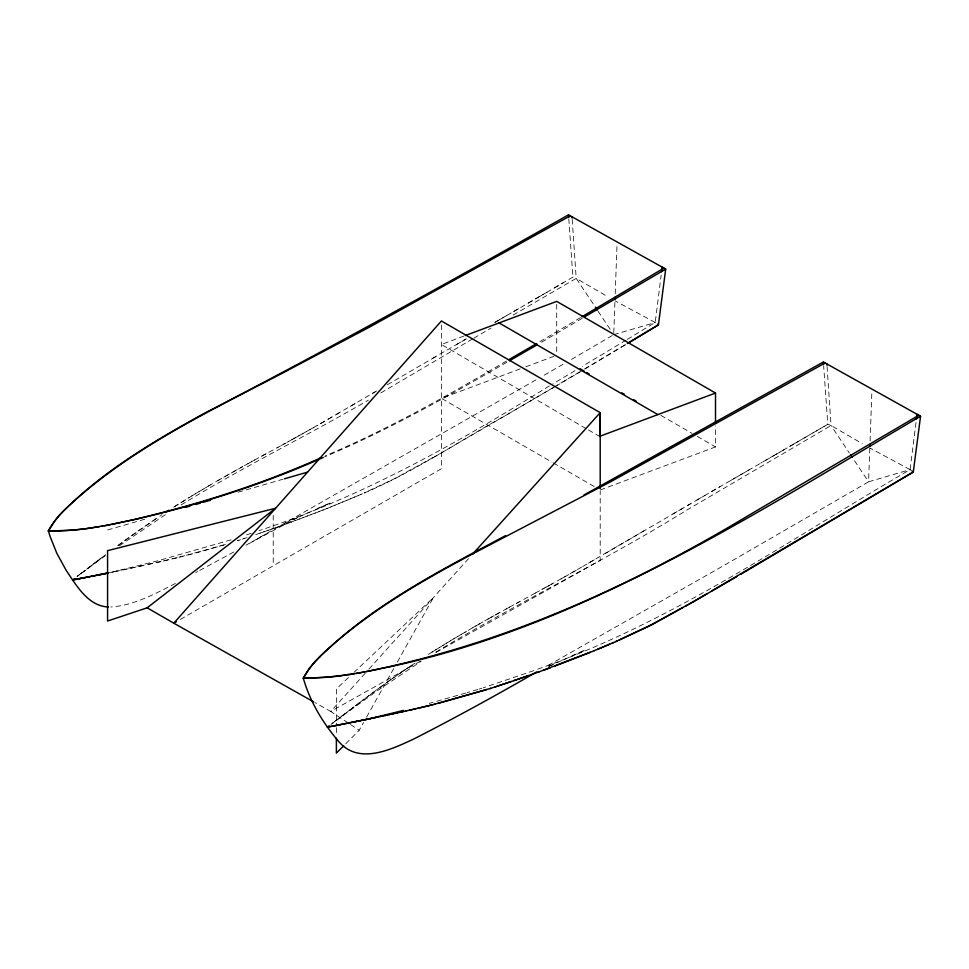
<?xml version="1.0" encoding="UTF-8"?>
<svg xmlns="http://www.w3.org/2000/svg" width="969" height="969" viewBox="0 0 969 969"><rect width="100%" height="100%" fill="white"/><g stroke="black" fill="none" stroke-linecap="round" stroke-linejoin="round"><path stroke-width="0.73" stroke-dasharray="4.84 3.63" d="M613.789 332.73L614.927 301.553M615.206 293.825L616.962 245.835M869.811 448.15L868.575 481.811L726.253 564.14L545.256 667.072M870.077 440.98L871.906 391.04M627.306 339.38L655.214 322.471L661.173 275.196M537.734 669.155C671.578 622.437 788.391 540.314 910.073 469.626L916.177 421.188M345.727 743.768L359.22 730.263L363.629 722.389M366.561 717.145L394.419 667.29M397.351 662.045L433.276 597.764L353.988 672.365M365.168 673.273L330.732 711.464L314.901 702.561M368.935 669.107L468.499 558.689M348.489 677.537L336.376 688.935L336.376 726.253M77.06 576.543L78.852 575.15M79.773 574.447L77.229 576.41L105.294 555.709M79.555 574.605L81.893 572.812M331.023 724.376L332.815 722.995M334.632 721.59L332.101 723.552L376.796 691.079L421.164 661.233M334.426 721.76L340.131 717.363M80.693 573.733L88.639 567.64M83.467 571.601L85.272 570.22M335.553 720.875L337.406 719.458M339.089 718.162L342.687 715.401M86.568 569.227L93.63 563.825M341.427 716.37L350.851 709.175M88.918 567.422L91.268 565.63M343.777 714.565L348.489 710.967M92.14 564.963L95.992 562.032M94.284 563.316L98.353 560.227M349.155 710.471L364.332 699M96.537 561.62L105.633 554.74M99.032 559.719L104.325 555.721M351.396 708.763L353.891 706.873M355.199 705.88L356.531 704.875M357.864 703.869L359.184 702.864M360.383 701.968L369.383 695.233M365.204 698.346L371.284 693.828M370.073 694.725L379.024 688.123M118.327 545.268L124.153 540.981M117.661 545.765L136.169 532.296M372.52 692.908L389.005 680.892M125.122 540.29L162.005 514.648M379.981 687.433L391.04 679.439M390.18 680.081L414.635 663.305M137.925 531.085L156.93 518.04M392.784 678.239L411.801 665.182M119.26 545.813L166.305 514.091M174.347 506.739L189.536 497.315M173.56 507.211L192.637 495.438M428.419 654.354L447.496 642.58M431.968 652.125L450.609 640.703M626.095 340.107L582.333 366.343M191.632 496.031L211.727 484.125M181.142 504.91C242.08 467.397 306.519 436.111 368.341 400.161M436.002 652.052C518.318 602.306 605.225 560.688 686.997 509.973L831.063 425.524L862.216 443.62M625.453 344.698L585.228 368.777M195.338 493.802L205.767 487.613M580.516 317.602L538.037 342.747M624.993 344.903L584.416 369.104M450.197 640.945L466.598 631.279M574.992 370.703L552.984 383.772M581.557 370.97L557.114 385.456M453.746 638.837L472.872 627.646M582.26 318.28L539.261 343.583M612.238 335.54L569.917 360.335M549.326 385.941C457.344 443.112 362.394 496.637 259.098 530.612M579.644 371.951L554.547 386.788M472.618 338.908L380.599 393.051M473.841 338.193L491.004 328.067M555.903 386.183L434.1 457.138M553.347 387.491L505.346 415.616C457.392 442.167 411.655 473.332 360.843 494.444M513.146 315.058L576.204 278.382L607.357 296.478M208.371 486.087L221.247 478.638M350.463 406.265L377.086 390.689M605.334 553.408L623.77 542.652M643.973 530.818L586.378 564.37M336.291 414.453L355.453 403.31M372.593 393.366L375.051 391.924M387.346 384.766L435.42 356.798M539.37 296.647L563.207 282.778M554.268 287.999L572.909 277.134L576.204 278.382L594.954 306.519M672.849 514.006L690.279 503.941M627.452 540.508L682.879 508.24M794.229 443.79L822.923 427.099M808.364 435.565L786.804 448.114M812.858 432.973L827.78 424.277L831.063 425.524L849.401 453.044M824.05 426.457L827.78 424.277L823.662 365.894M432.453 358.469L467.47 338.229M513.352 311.727L538.946 296.877M339.441 412.685L317.263 425.427M528.226 303.115L548.648 291.245M696.965 500.004L719.87 486.801M784.103 449.652L760.762 463.182M687.312 505.612L705.069 495.365M775.648 454.57L793.805 444.02M594.3 559.828L579.68 568.282M456.581 344.467L466.246 338.884M495.292 322.12L509.839 313.726M494.711 322.495L498.441 320.351M499.689 319.625L519.529 308.118M332.113 416.924L312.539 428.116M563.074 364.283L542.725 376.02M180.331 619.433L441.416 468.705L441.416 320.981M730.796 480.442L750.163 469.262M711.452 491.622L774.401 455.26M506.424 361.049C447.666 395.534 388.23 429.182 325.414 455.793M535.966 379.909L251.431 542.143M581.618 567.119L567.398 575.259M217.734 480.66L231.082 473.066M472.606 627.803L476.106 625.78M572.122 572.57L576.858 569.857M506.92 362.2C447.63 396.624 387.757 430.357 324.445 456.932M433.046 457.538L394.092 478.916L364.405 492.882M475.622 626.071L482.647 622.074M223.791 477.196L245.436 465.072M478.662 624.339L485.941 620.221M313.956 427.353L296.587 437.067M568.815 574.496L551.458 584.21M310.359 429.388L293.316 438.872M298.113 517.373L245.86 545.268L248.645 543.706M565.23 576.543L558.071 580.552M256.991 538.994L266.16 533.834M484.766 620.875L489.248 618.355M232.984 472L242.298 466.804M487.843 619.155L500.295 612.214M420.11 661.342L330.732 711.464L349.312 723.722M435.88 652.5L600.199 560.373L600.199 491.041M490.944 617.423L494.045 615.69M495.91 614.649L506.605 608.738M548.188 586.015L554.522 582.539M244.394 465.641L248.585 463.339M247.761 463.788L251.746 461.595M296.114 437.346L286.824 442.445M233.808 551.979L198.572 571.056M544.929 587.808L550.986 584.489M251.141 461.922L254.883 459.875M292.59 439.296L283.578 444.214M506.012 609.077L509.742 607.018M541.683 589.588L547.449 586.439M254.532 460.069L267.529 452.959M285.576 443.148L277.134 447.726M509.403 607.212L519.214 601.846M535.215 593.125L543.936 588.365M261.351 456.338L282.076 445.05M516.223 603.481L536.947 592.192M195.786 572.546L197.64 571.553M175.389 583.447C155.064 593.815 134.134 605.334 110.938 606.994M548.951 666.49L552.984 664.516M284.474 523.345L330.538 502.863L317.008 508.725M548.89 666.309L585.397 650.005L571.88 655.868M362.491 493.766L327.583 508.325L288.12 523.296M358.639 495.438L321.211 510.845L284.147 524.726M463.909 336.061L441.416 344.479L587.202 429.243M520.159 368.91L441.416 398.332L552.039 462.201M525.792 366.803L553.917 356.289M600.199 490.011L715.51 446.915L715.51 425.96M533.786 670.633L483.289 687.796M284.329 524.653L255.319 534.791M280.61 525.973L258.893 533.568M251.128 533.338L243.146 535.99M246.962 537.601L237.393 540.726L244.079 538.522M231.107 539.818L158.08 560.736L109.206 572.873M225.414 544.517L196.392 552.887L162.61 561.208M479.267 689.032L481.956 688.208M223.851 544.941L178.974 557.296M477.923 689.443L467.143 692.641M613.716 334.668L655.274 322.52M913.295 472L910.073 469.626L868.575 481.811L852.732 458.046M465.786 693.041L429.243 703.409M107.571 529.982L148.16 518.245M238.035 492.228L282.96 479.231M177.206 557.781L129.907 568.428M161.084 561.584L145.108 565.157M142.988 565.617L110.623 572.437M127.86 568.864L114.499 571.637M108.685 572.836L113.567 571.843M655.214 322.471L614.952 300.814M910.073 469.626L869.811 447.969M660.846 415.35L692.084 433.385M697.28 436.389L715.51 446.915M553.335 462.964L594.99 487.007M588.51 429.994L600.223 436.801M350.548 724.533L359.22 730.263M598.079 311.219L610.591 329.969M568.803 218.752L572.909 277.134M827.066 366.524L831.063 425.524M572.194 219.369L576.204 278.382M556.727 304.375L556.727 353.746M336.376 727.743L336.376 735.205M273.234 515.363L273.234 565.799"/><path stroke-width="1.45" d="M615.012 299.07L615.085 297.326M869.883 446.212L869.944 444.468M661.609 271.744L661.9 269.43M662.045 268.28L662.19 267.129M916.468 418.887L916.759 416.573M916.904 415.422L917.049 414.272M54.458 521.431A242.311 99.359 -8 0 1 60.32 514.248C101.115 472.339 152.048 442.215 202.848 414.09C326.202 350.39 447.581 283.009 568.524 214.852L665.691 269.079L658.423 324.857L629.111 342.493M583.932 495.014L823.396 362.006L920.55 416.222L913.295 472L740.8 574.29M76.696 579.196L72.602 579.983L65.953 569.978L56.796 553.238L50.243 536.85A246.102 143.303 -59.6 0 1 48.45 531.012L54.421 521.431M536.899 671.844C496.612 695.027 455.902 717.508 414.502 738.632C391.997 749.134 359.729 765.062 339.332 742.254C324.579 725.139 312.26 705.541 305.102 683.993A246.102 143.303 -59.6 0 1 303.309 678.155L309.293 668.574A242.311 99.359 -8 0 1 315.191 661.391M472.557 554.195L600.199 412.661L441.416 320.981L173.802 623.2L147.155 607.817L107.571 621.02L107.571 550.658L275.608 508.24L147.155 607.817M315.155 661.391C369.007 606.63 438.594 571.456 505.588 535.603M64.535 509.9C127 450.391 206.022 412.988 281.725 373.549L369.819 326.953L570.281 215.833M319.407 657.043C377.171 601.713 449.773 565.92 519.929 529.135L610.409 481.884L825.14 362.975M343.644 745.839L336.376 753.107L336.376 738.184M74.383 578.602L72.602 579.983L88.991 576.785M403.431 710.422L368.135 719.131L327.461 727.125L329.242 725.757M166.571 511.68L168.885 510.191M627.379 343.474L658.423 324.857L657.418 324.118M581.884 316.778L663.922 268.11M584.646 316.863L665.691 269.079M918.782 415.253L746.142 516.877C636.403 582.563 518.718 636.984 393.62 665.606M536.669 343.547L509.185 359.475M920.55 416.222C748.758 517.131 577.015 629.68 378.419 669.107M712.045 590.763L913.295 472L912.289 471.261M536.874 344.976L509.319 360.831M707.213 593.561L688.959 604.281M737.094 576.446L692.665 602.149M176.406 621.698L173.802 623.2L313.581 701.822M685.253 606.4L692.738 601.919M687.905 604.692L651.701 624.799L615.703 641.587M683.072 607.442L648.951 626.059L619.264 640.024M321.078 457.719C262.526 483.979 201.104 503.505 138.761 518.463M323.246 457.465C255.465 487.564 184.158 509.549 111.532 524.435M612.129 643.137L617.362 640.909M613.498 642.58L597.825 649.206M609.646 644.252L594.227 650.696M594.142 650.744L539.006 671.868M590.254 652.331L554.898 666.078M465.314 335.54L556.727 301.383L715.51 393.051L715.51 422.968M600.199 436.147L715.51 393.051M550.319 667.762L542.906 670.451M539.2 671.796L513.752 680.71M523.272 677.428L528.008 675.756M523.042 677.513L494.65 687.106M511.014 681.643L489.866 688.644M490.859 688.293L433.833 704.439M486.813 689.577L437.927 703.421M185.842 507.332L190.19 506.072M195.992 504.401L200.341 503.141M203.236 502.305L210.491 500.198M284.414 478.807L307.609 472.097M435.287 704.136L417.469 708.351M138.991 518.572L104.591 525.743M393.862 665.715L366.391 671.578M432.065 704.923L413.388 709.296M409.293 710.229L415.943 708.727M412.721 709.453L405.199 711.149M406.326 710.895L397.036 712.942M399.979 712.3L403.14 711.597M397.847 712.76L388.86 714.71M391.476 714.141L393.608 713.681M384.778 715.582L389.32 714.601M387.152 715.074L380.684 716.442M107.85 573.163L76.672 579.196M378.14 669.3L359.451 672.886M382.731 716.006L365.495 719.579M378.176 716.963L369.371 718.792M361.764 720.342L368.426 718.986M106.905 573.2L103.719 573.842M108.104 572.945L101.285 574.326M358.578 720.984L364.332 719.822M102.242 574.145L86.895 577.197M356.156 721.469L360.25 720.645M352.05 722.293L357.113 721.287M100.812 574.435L96.452 575.295M94.926 575.61L91.752 576.228M355.671 721.578L347.956 723.116M349.785 722.753L343.377 724.025M339.756 724.727L343.862 723.928M83.661 577.827L85.272 577.512M82.062 578.142L78.901 578.759M340.131 724.655L327.461 727.125M333.772 725.902L335.347 725.599M75.752 579.377L77.326 579.074M109.994 524.835L86.12 528.662A256.737 171.634 14.3 0 1 70.204 530.261L48.45 531.012M364.853 671.977L340.979 675.805A256.737 171.634 14.3 0 1 325.075 677.404L303.309 678.155A228.43 93.521 -8 0 1 319.649 657.067M101.103 526.349L102.847 526.046M355.962 673.503L357.706 673.189M99.359 526.651L94.078 527.499A241.269 161.29 14.3 0 1 48.498 531.157M354.218 673.794L348.949 674.642M108.455 606.982C92.212 606.449 81.372 592.774 72.941 580.467M580.152 368.765L584.053 371.018M586.657 372.52L589.261 374.022M621.795 392.808L624.399 394.31M633.508 399.579L636.112 401.081M499.071 322.931L657.854 414.599M850.6 454.836L852.163 457.186M595.378 307.149L597.304 310.044M823.396 362.006L823.577 364.598M568.524 214.852L568.706 217.456M826.896 363.956L826.981 365.24M572.025 216.814L572.11 218.086M600.223 436.801L600.199 412.661L600.199 488.509M48.256 531.012A228.43 93.593 -8 0 1 64.596 509.9M348.816 674.412A241.269 161.108 14.3 0 1 303.297 678.106"/></g></svg>
